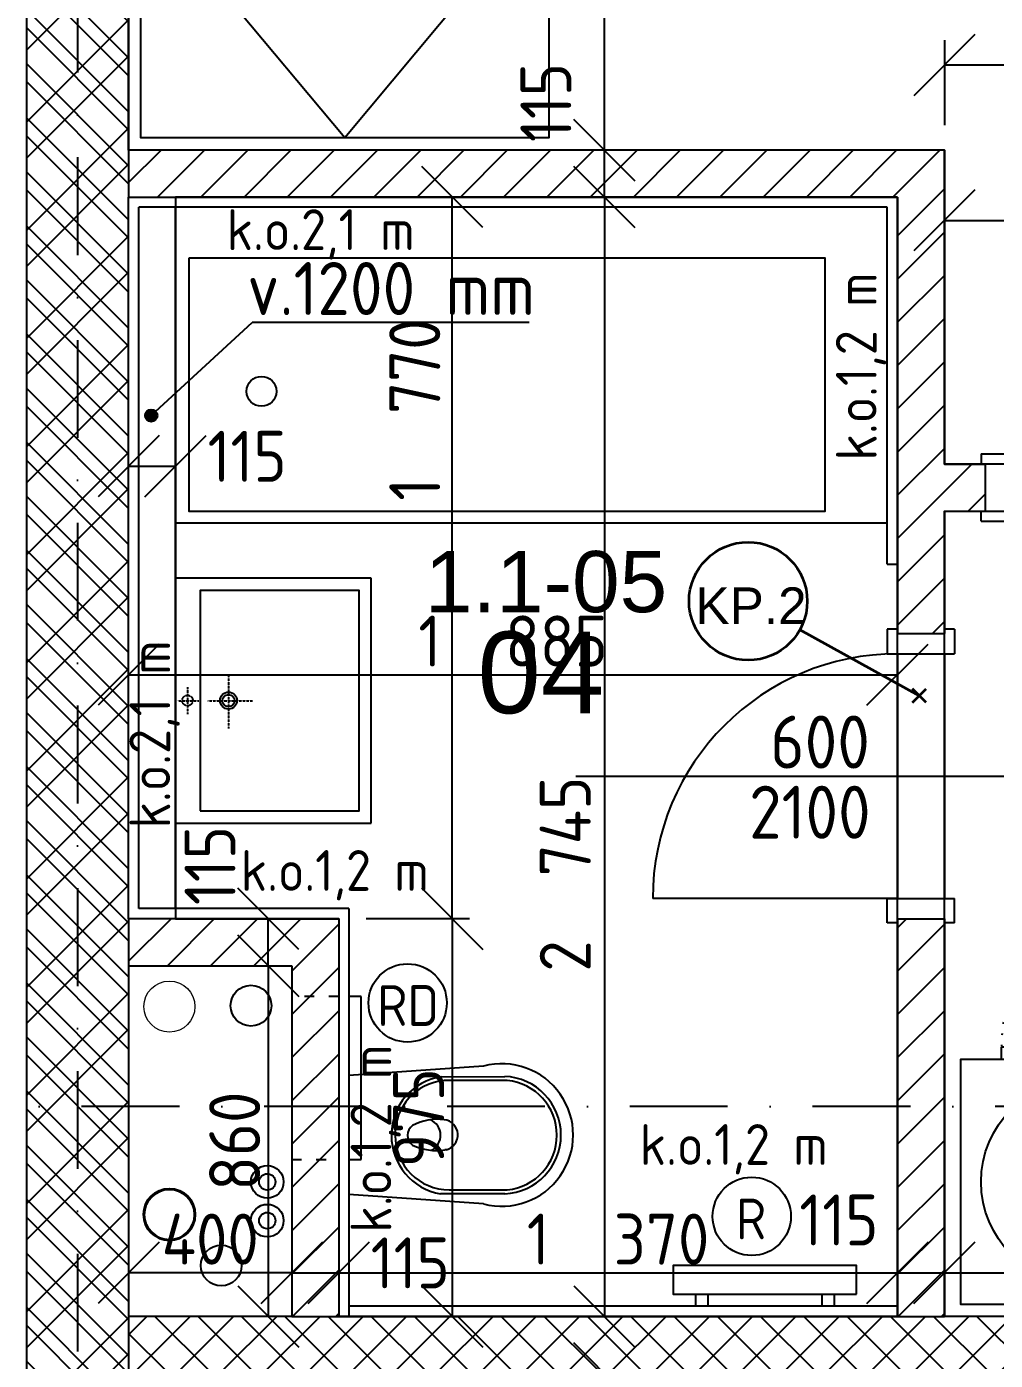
# Model space of a CAD drawing. Extents: x 4511820 to 5180432, y -1526536 to -944957.
# Drawn here: x 5007451 to 5009826, y -1338978 to -1335708 of the extents above; entities that cross this region are included whole.
import ezdxf

# ---------------------------------------------------------------- set-up
doc = ezdxf.new("R2010")
doc.units = 0
doc.header["$MEASUREMENT"] = 0
for name, pattern in [('ACAD_ISO03W100', [30, 12, -18]), ('ACAD_ISO07W100', [3.5, 0.5, -3]), ('BODKOCIARKOVANA_3', [5.6, 3, -1.3, 0, -1.3]), ('DASHED', [0.75, 0.5, -0.25])]:
    doc.linetypes.add(name, pattern=pattern)
doc.layers.get('0').update_dxf_attribs({"linetype": 'CONTINUOUS'})
doc.layers.get('Defpoints').update_dxf_attribs({"color": 61, "linetype": 'CONTINUOUS'})
for name, color, linetype in [('DVERE', 45, 'CONTINUOUS'), ('KÓTY', 4, 'CONTINUOUS'), ('MÚRY', 1, 'CONTINUOUS'), ('osi', 253, 'CONTINUOUS'), ('Plochy', 41, 'CONTINUOUS'), ('POPIS', 7, 'CONTINUOUS'), ('TENKÁ', 7, 'CONTINUOUS'), ('tzb', 153, 'CONTINUOUS'), ('Z-Kúrenie', 101, 'CONTINUOUS'), ('ZARIADENIE', 47, 'CONTINUOUS'), ('ZARIADENIE1', 145, 'CONTINUOUS'), ('ZARIADOVACIE', 144, 'CONTINUOUS'), ('zz-vetr', 52, 'CONTINUOUS'), ('ŠRAFY', 82, 'CONTINUOUS')]:
    doc.layers.add(name, color=color, linetype=linetype)
for name, color, linetype, lineweight in [('preklady', 74, 'CONTINUOUS', 35), ('zz-kanal-daždová', 136, 'CONTINUOUS', 40), ('zz-kanal-splaskova', 37, 'CONTINUOUS', 18)]:
    doc.layers.add(name, color=color, linetype=linetype, lineweight=lineweight)
doc.styles.add('ARIAL', font='arial.ttf')
doc.styles.add('STYLE1', font='isocp.shx')
doc.dimstyles.new('STANDARD-50', dxfattribs={"dimtxt": 125, "dimasz": 150, "dimexe": 10, "dimexo": 200, "dimgap": 20, "dimtad": 1, "dimdsep": 46, "dimlunit": 6, "dimtxsty": 'STYLE1', "dimblk1": 'OBLIQUE', "dimblk2": 'OBLIQUE', "dimsah": 1, "dimcen": 2.5, "dimse1": 1, "dimse2": 1, "dimadec": 0, "dimazin": 0, "dimtfac": 1, "dimtmove": 1, "dimatfit": 3, "dimldrblk": 'OBLIQUE', "dimfxl": 1, "dimtolj": 1, "dimtzin": 0, "dimarcsym": 0})
pattern_1 = [(45, (515270.5, 128041), (-53.0330086, 53.0330086), [])]

# ---------------------------------------------------------------- blocks, each defined once
blk = doc.blocks.new('_OBLIQUE')
at = {"color": 0, "linetype": 'ByBlock'}
blk.add_line((-0.5, -0.5), (0.5, 0.5), dxfattribs=at)
blk = doc.blocks.new('*D22126')
at = {"layer": 'Defpoints', "color": 0}
for p in [(4980571, -1338425.2), (5007401, -1346445.2), (4980571, -1348214.9)]:
    blk.add_point(p, dxfattribs=at)
at = {"layer": 'KÓTY', "color": 0, "lineweight": -2}
blk.add_line((5007401, -1348214.9), (4980571, -1348214.9), dxfattribs=at)
at = {"layer": 'KÓTY', "color": 0, "linetype": 'ByBlock', "lineweight": -2, "xscale": 150, "yscale": 150, "zscale": 150, "rotation": 180}
blk.add_blockref('_OBLIQUE', (4980571, -1348214.9), dxfattribs=at)
at = {"layer": 'KÓTY', "color": 0, "linetype": 'ByBlock', "lineweight": -2, "xscale": 150, "yscale": 150, "zscale": 150}
blk.add_blockref('_OBLIQUE', (5007401, -1348214.9), dxfattribs=at)
at = {"layer": 'KÓTY', "color": 0, "insert": (4993986, -1348132.3), "char_height": 125, "attachment_point": 5, "style": 'STYLE1'}
blk.add_mtext('\\A1;26ﾠ830', dxfattribs=at)
blk = doc.blocks.new('pračka')
at = {"layer": 'ZARIADENIE1', "color": 8, "linetype": 'ACAD_ISO07W100', "ltscale": 8}
blk.add_line((4536136.9, -1117296.3), (4536419.7, -1117579.2), dxfattribs=at)
at = {"layer": 'ZARIADENIE1', "color": 8}
for p, q in [((4536419.7, -1117579.2), (4536019.7, -1117579.2)), ((4536019.7, -1117609.2), (4536019.7, -1117579.2)), ((4536419.7, -1117609.2), (4536419.7, -1117579.2))]:
    blk.add_line(p, q, dxfattribs=at)
blk.add_lwpolyline([(4536519.7, -1118209.2), (4536519.7, -1117609.2), (4535919.7, -1117609.2), (4535919.7, -1118209.2)], close=True, dxfattribs=at)
blk.add_circle((4536219.7, -1117909.2), 250, dxfattribs=at)
at = {"layer": 'ZARIADENIE1', "color": 8, "linetype": 'ACAD_ISO07W100', "ltscale": 8}
blk.add_arc((4536419.7, -1117579.2), 400, 135, 180, dxfattribs=at)
blk = doc.blocks.new('SKRINA')
at = {"layer": 'ZARIADENIE'}
for p, q in [((4449069, -1324645.2), (4448469, -1324145.2)), ((4448469, -1325145.2), (4449069, -1324645.2))]:
    blk.add_line(p, q, dxfattribs=at)
blk.add_lwpolyline([(4448469, -1324145.2), (4448469, -1325145.2), (4449069, -1325145.2), (4449069, -1324145.2)], close=True, dxfattribs=at)
blk = doc.blocks.new('*D22942')
at = {"layer": 'Defpoints', "color": 0}
for p in [(5007701, -1338763), (5007701, -1338870.2), (5008101, -1338870.2)]:
    blk.add_point(p, dxfattribs=at)
at = {"layer": 'KÓTY', "color": 0, "lineweight": -2}
blk.add_line((5008101, -1338763), (5007701, -1338763), dxfattribs=at)
at = {"layer": 'KÓTY', "color": 0, "linetype": 'ByBlock', "lineweight": -2, "xscale": 150, "yscale": 150, "zscale": 150, "rotation": 180}
blk.add_blockref('_OBLIQUE', (5007701, -1338763), dxfattribs=at)
at = {"layer": 'KÓTY', "color": 0, "linetype": 'ByBlock', "lineweight": -2, "xscale": 150, "yscale": 150, "zscale": 150}
blk.add_blockref('_OBLIQUE', (5008101, -1338763), dxfattribs=at)
at = {"layer": 'KÓTY', "color": 0, "insert": (5007901, -1338680.5), "char_height": 125, "attachment_point": 5, "style": 'STYLE1'}
blk.add_mtext('\\A1;400', dxfattribs=at)
blk = doc.blocks.new('*D22944')
at = {"layer": 'Defpoints', "color": 0}
for p in [(5008101, -1338010.2), (5008043.5, -1338870.2), (5008101, -1338870.2)]:
    blk.add_point(p, dxfattribs=at)
at = {"layer": 'KÓTY', "color": 0, "lineweight": -2}
blk.add_line((5008043.5, -1338010.2), (5008043.5, -1338870.2), dxfattribs=at)
at = {"layer": 'KÓTY', "color": 0, "linetype": 'ByBlock', "lineweight": -2, "xscale": 150, "yscale": 150, "zscale": 150}
for p, rotation in [((5008043.5, -1338010.2), 90), ((5008043.5, -1338870.2), 270)]:
    blk.add_blockref('_OBLIQUE', p, dxfattribs=dict(at, rotation=rotation))
at = {"layer": 'KÓTY', "color": 0, "insert": (5007961, -1338440.2), "char_height": 125, "attachment_point": 5, "rotation": 90, "style": 'STYLE1'}
blk.add_mtext('\\A1;860', dxfattribs=at)
blk = doc.blocks.new('*D22966')
at = {"layer": 'Defpoints', "color": 0}
for p in [(5008788, -1337895.2), (5008494.5, -1338870.2), (5008788, -1338870.2)]:
    blk.add_point(p, dxfattribs=at)
at = {"layer": 'KÓTY', "color": 0, "lineweight": -2}
blk.add_line((5008494.5, -1337895.2), (5008494.5, -1338870.2), dxfattribs=at)
at = {"layer": 'KÓTY', "color": 0, "linetype": 'ByBlock', "lineweight": -2, "xscale": 150, "yscale": 150, "zscale": 150}
for p, rotation in [((5008494.5, -1337895.2), 90), ((5008494.5, -1338870.2), 270)]:
    blk.add_blockref('_OBLIQUE', p, dxfattribs=dict(at, rotation=rotation))
at = {"layer": 'KÓTY', "color": 0, "insert": (5008412, -1338382.7), "char_height": 125, "attachment_point": 5, "rotation": 90, "style": 'STYLE1'}
blk.add_mtext('\\A1;975', dxfattribs=at)
blk = doc.blocks.new('*D22967')
at = {"layer": 'Defpoints', "color": 0}
for p in [(5008494.5, -1336125.2), (5008788, -1336125.2), (5008788, -1337895.2)]:
    blk.add_point(p, dxfattribs=at)
at = {"layer": 'KÓTY', "color": 0, "lineweight": -2}
blk.add_line((5008494.5, -1337895.2), (5008494.5, -1336125.2), dxfattribs=at)
at = {"layer": 'KÓTY', "color": 0, "linetype": 'ByBlock', "lineweight": -2, "xscale": 150, "yscale": 150, "zscale": 150}
for p, rotation in [((5008494.5, -1336125.2), 90), ((5008494.5, -1337895.2), 270)]:
    blk.add_blockref('_OBLIQUE', p, dxfattribs=dict(at, rotation=rotation))
at = {"layer": 'KÓTY', "color": 0, "insert": (5008402.5, -1336646.5), "char_height": 125, "attachment_point": 5, "rotation": 90, "style": 'STYLE1'}
blk.add_mtext('\\A1;1ﾠ770', dxfattribs=at)
blk = doc.blocks.new('*D22968')
at = {"layer": 'Defpoints', "color": 0}
for p in [(5008022.5, -1336125.2), (5008022.5, -1338870.2), (5008867.5, -1338870.2)]:
    blk.add_point(p, dxfattribs=at)
at = {"layer": 'KÓTY', "color": 0, "lineweight": -2}
blk.add_line((5008867.5, -1336125.2), (5008867.5, -1338870.2), dxfattribs=at)
at = {"layer": 'KÓTY', "color": 0, "linetype": 'ByBlock', "lineweight": -2, "xscale": 150, "yscale": 150, "zscale": 150}
for p, rotation in [((5008867.5, -1336125.2), 90), ((5008867.5, -1338870.2), 270)]:
    blk.add_blockref('_OBLIQUE', p, dxfattribs=dict(at, rotation=rotation))
at = {"layer": 'KÓTY', "color": 0, "insert": (5008771.5, -1337785.5), "char_height": 125, "attachment_point": 5, "rotation": 90, "style": 'STYLE1'}
blk.add_mtext('\\A1;2ﾠ745', dxfattribs=at)
blk = doc.blocks.new('*D22969')
at = {"layer": 'Defpoints', "color": 0}
for p in [(5008867.5, -1336010.2), (5009907.5, -1336010.2), (5009907.5, -1336125.2)]:
    blk.add_point(p, dxfattribs=at)
at = {"layer": 'KÓTY', "color": 0, "lineweight": -2}
blk.add_line((5008867.5, -1336125.2), (5008867.5, -1336010.2), dxfattribs=at)
at = {"layer": 'KÓTY', "color": 0, "linetype": 'ByBlock', "lineweight": -2, "xscale": 150, "yscale": 150, "zscale": 150}
for p, rotation in [((5008867.5, -1336010.2), 90), ((5008867.5, -1336125.2), 270)]:
    blk.add_blockref('_OBLIQUE', p, dxfattribs=dict(at, rotation=rotation))
at = {"layer": 'KÓTY', "color": 0, "insert": (5008724, -1335893.5), "char_height": 125, "attachment_point": 5, "rotation": 90, "style": 'STYLE1'}
blk.add_mtext('\\A1;115', dxfattribs=at)
blk = doc.blocks.new('*D22970')
at = {"layer": 'Defpoints', "color": 0}
for p in [(5008867.5, -1331895.2), (5009907.5, -1331895.2), (5009907.5, -1336010.2)]:
    blk.add_point(p, dxfattribs=at)
at = {"layer": 'KÓTY', "color": 0, "lineweight": -2}
blk.add_line((5008867.5, -1336010.2), (5008867.5, -1331895.2), dxfattribs=at)
at = {"layer": 'KÓTY', "color": 0, "linetype": 'ByBlock', "lineweight": -2, "xscale": 150, "yscale": 150, "zscale": 150}
for p, rotation in [((5008867.5, -1331895.2), 90), ((5008867.5, -1336010.2), 270)]:
    blk.add_blockref('_OBLIQUE', p, dxfattribs=dict(at, rotation=rotation))
at = {"layer": 'KÓTY', "color": 0, "insert": (5008785, -1333952.7), "char_height": 125, "attachment_point": 5, "rotation": 90, "style": 'STYLE1'}
blk.add_mtext('\\A1;4ﾠ115', dxfattribs=at)
blk = doc.blocks.new('*D22971')
at = {"layer": 'Defpoints', "color": 0}
for p in [(5009907.5, -1339010.2), (5008867.5, -1344815.2), (5009907.5, -1344815.2)]:
    blk.add_point(p, dxfattribs=at)
at = {"layer": 'KÓTY', "color": 0, "lineweight": -2}
blk.add_line((5008867.5, -1339010.2), (5008867.5, -1344815.2), dxfattribs=at)
at = {"layer": 'KÓTY', "color": 0, "linetype": 'ByBlock', "lineweight": -2, "xscale": 150, "yscale": 150, "zscale": 150}
for p, rotation in [((5008867.5, -1339010.2), 90), ((5008867.5, -1344815.2), 270)]:
    blk.add_blockref('_OBLIQUE', p, dxfattribs=dict(at, rotation=rotation))
at = {"layer": 'KÓTY', "color": 0, "insert": (5008785, -1341912.7), "char_height": 125, "attachment_point": 5, "rotation": 90, "style": 'STYLE1'}
blk.add_mtext('\\A1;5ﾠ805', dxfattribs=at)
blk = doc.blocks.new('*D22972')
at = {"layer": 'Defpoints', "color": 0}
for p in [(5007724, -1337895.2), (5008043.5, -1337895.2), (5007724, -1338010.2)]:
    blk.add_point(p, dxfattribs=at)
at = {"layer": 'KÓTY', "color": 0, "lineweight": -2}
blk.add_line((5008043.5, -1338010.2), (5008043.5, -1337895.2), dxfattribs=at)
at = {"layer": 'KÓTY', "color": 0, "linetype": 'ByBlock', "lineweight": -2, "xscale": 150, "yscale": 150, "zscale": 150}
for p, rotation in [((5008043.5, -1337895.2), 90), ((5008043.5, -1338010.2), 270)]:
    blk.add_blockref('_OBLIQUE', p, dxfattribs=dict(at, rotation=rotation))
at = {"layer": 'KÓTY', "color": 0, "insert": (5007900.5, -1337764.5), "char_height": 125, "attachment_point": 5, "rotation": 90, "style": 'STYLE1'}
blk.add_mtext('\\A1;115', dxfattribs=at)
blk = doc.blocks.new('*D22973')
at = {"layer": 'Defpoints', "color": 0}
for p in [(5007701, -1336785.2), (5007816, -1336785.2), (5007816, -1336785.2)]:
    blk.add_point(p, dxfattribs=at)
at = {"layer": 'KÓTY', "color": 0, "lineweight": -2}
blk.add_line((5007701, -1336785.2), (5007816, -1336785.2), dxfattribs=at)
at = {"layer": 'KÓTY', "color": 0, "linetype": 'ByBlock', "lineweight": -2, "xscale": 150, "yscale": 150, "zscale": 150, "rotation": 180}
blk.add_blockref('_OBLIQUE', (5007701, -1336785.2), dxfattribs=at)
at = {"layer": 'KÓTY', "color": 0, "linetype": 'ByBlock', "lineweight": -2, "xscale": 150, "yscale": 150, "zscale": 150}
blk.add_blockref('_OBLIQUE', (5007816, -1336785.2), dxfattribs=at)
at = {"layer": 'KÓTY', "color": 0, "insert": (5007991.5, -1336761), "char_height": 125, "attachment_point": 5, "style": 'STYLE1'}
blk.add_mtext('\\A1;115', dxfattribs=at)
blk = doc.blocks.new('*D22974')
at = {"layer": 'Defpoints', "color": 0}
for p in [(5008101, -1338763), (5008216, -1338763), (5008216, -1338763)]:
    blk.add_point(p, dxfattribs=at)
at = {"layer": 'KÓTY', "color": 0, "lineweight": -2}
blk.add_line((5008101, -1338763), (5008216, -1338763), dxfattribs=at)
at = {"layer": 'KÓTY', "color": 0, "linetype": 'ByBlock', "lineweight": -2, "xscale": 150, "yscale": 150, "zscale": 150, "rotation": 180}
blk.add_blockref('_OBLIQUE', (5008101, -1338763), dxfattribs=at)
at = {"layer": 'KÓTY', "color": 0, "linetype": 'ByBlock', "lineweight": -2, "xscale": 150, "yscale": 150, "zscale": 150}
blk.add_blockref('_OBLIQUE', (5008216, -1338763), dxfattribs=at)
at = {"layer": 'KÓTY', "color": 0, "insert": (5008391.5, -1338738.8), "char_height": 125, "attachment_point": 5, "style": 'STYLE1'}
blk.add_mtext('\\A1;115', dxfattribs=at)
blk = doc.blocks.new('*D22975')
at = {"layer": 'Defpoints', "color": 0}
for p in [(5009586, -1338763), (5008216, -1338870.2), (5009586, -1338870.2)]:
    blk.add_point(p, dxfattribs=at)
at = {"layer": 'KÓTY', "color": 0, "lineweight": -2}
blk.add_line((5008216, -1338763), (5009586, -1338763), dxfattribs=at)
at = {"layer": 'KÓTY', "color": 0, "linetype": 'ByBlock', "lineweight": -2, "xscale": 150, "yscale": 150, "zscale": 150, "rotation": 180}
blk.add_blockref('_OBLIQUE', (5008216, -1338763), dxfattribs=at)
at = {"layer": 'KÓTY', "color": 0, "linetype": 'ByBlock', "lineweight": -2, "xscale": 150, "yscale": 150, "zscale": 150}
blk.add_blockref('_OBLIQUE', (5009586, -1338763), dxfattribs=at)
at = {"layer": 'KÓTY', "color": 0, "insert": (5008901, -1338680.5), "char_height": 125, "attachment_point": 5, "style": 'STYLE1'}
blk.add_mtext('\\A1;1ﾠ370', dxfattribs=at)
blk = doc.blocks.new('*D22976')
at = {"layer": 'Defpoints', "color": 0}
for p in [(5009701, -1338763), (5009586, -1338870.2), (5009701, -1338870.2)]:
    blk.add_point(p, dxfattribs=at)
at = {"layer": 'KÓTY', "color": 0, "lineweight": -2}
blk.add_line((5009586, -1338763), (5009701, -1338763), dxfattribs=at)
at = {"layer": 'KÓTY', "color": 0, "linetype": 'ByBlock', "lineweight": -2, "xscale": 150, "yscale": 150, "zscale": 150, "rotation": 180}
blk.add_blockref('_OBLIQUE', (5009586, -1338763), dxfattribs=at)
at = {"layer": 'KÓTY', "color": 0, "linetype": 'ByBlock', "lineweight": -2, "xscale": 150, "yscale": 150, "zscale": 150}
blk.add_blockref('_OBLIQUE', (5009701, -1338763), dxfattribs=at)
at = {"layer": 'KÓTY', "color": 0, "insert": (5009442.5, -1338633.5), "char_height": 125, "attachment_point": 5, "style": 'STYLE1'}
blk.add_mtext('\\A1;115', dxfattribs=at)
blk = doc.blocks.new('*D22977')
at = {"layer": 'Defpoints', "color": 0}
for p in [(5011586, -1338763), (5009701, -1338870.2), (5011586, -1338870.2)]:
    blk.add_point(p, dxfattribs=at)
at = {"layer": 'KÓTY', "color": 0, "lineweight": -2}
blk.add_line((5009701, -1338763), (5011586, -1338763), dxfattribs=at)
at = {"layer": 'KÓTY', "color": 0, "linetype": 'ByBlock', "lineweight": -2, "xscale": 150, "yscale": 150, "zscale": 150, "rotation": 180}
blk.add_blockref('_OBLIQUE', (5009701, -1338763), dxfattribs=at)
at = {"layer": 'KÓTY', "color": 0, "linetype": 'ByBlock', "lineweight": -2, "xscale": 150, "yscale": 150, "zscale": 150}
blk.add_blockref('_OBLIQUE', (5011586, -1338763), dxfattribs=at)
at = {"layer": 'KÓTY', "color": 0, "insert": (5010643.5, -1338680.5), "char_height": 125, "attachment_point": 5, "style": 'STYLE1'}
blk.add_mtext('\\A1;1ﾠ885', dxfattribs=at)
blk = doc.blocks.new('*D22988')
at = {"layer": 'Defpoints', "color": 0}
for p in [(5010251, -1335674), (5009701, -1335802), (5009701, -1336010.2)]:
    blk.add_point(p, dxfattribs=at)
at = {"layer": 'KÓTY', "color": 0, "lineweight": -2}
blk.add_line((5010251, -1335802), (5009701, -1335802), dxfattribs=at)
at = {"layer": 'KÓTY', "color": 0, "linetype": 'ByBlock', "lineweight": -2, "xscale": 150, "yscale": 150, "zscale": 150, "rotation": 180}
blk.add_blockref('_OBLIQUE', (5009701, -1335802), dxfattribs=at)
at = {"layer": 'KÓTY', "color": 0, "linetype": 'ByBlock', "lineweight": -2, "xscale": 150, "yscale": 150, "zscale": 150}
blk.add_blockref('_OBLIQUE', (5010251, -1335802), dxfattribs=at)
at = {"layer": 'KÓTY', "color": 0, "insert": (5009976, -1335719.5), "char_height": 125, "attachment_point": 5, "style": 'STYLE1'}
blk.add_mtext('\\A1;550', dxfattribs=at)
blk = doc.blocks.new('*D22994')
at = {"layer": 'Defpoints', "color": 0}
for p in [(5009701, -1336010.2), (5011586, -1336010.2), (5011586, -1336182.5)]:
    blk.add_point(p, dxfattribs=at)
at = {"layer": 'KÓTY', "color": 0, "lineweight": -2}
blk.add_line((5009701, -1336182.5), (5011586, -1336182.5), dxfattribs=at)
at = {"layer": 'KÓTY', "color": 0, "linetype": 'ByBlock', "lineweight": -2, "xscale": 150, "yscale": 150, "zscale": 150, "rotation": 180}
blk.add_blockref('_OBLIQUE', (5009701, -1336182.5), dxfattribs=at)
at = {"layer": 'KÓTY', "color": 0, "linetype": 'ByBlock', "lineweight": -2, "xscale": 150, "yscale": 150, "zscale": 150}
blk.add_blockref('_OBLIQUE', (5011586, -1336182.5), dxfattribs=at)
at = {"layer": 'KÓTY', "color": 0, "insert": (5010643.5, -1336100), "char_height": 125, "attachment_point": 5, "style": 'STYLE1'}
blk.add_mtext('\\A1;1ﾠ885', dxfattribs=at)
blk = doc.blocks.new('*D55182')
at = {"layer": 'Defpoints', "color": 0}
for p in [(5007701, -1336125.2), (5009586, -1336125.2), (5009586, -1337296.6)]:
    blk.add_point(p, dxfattribs=at)
at = {"layer": 'KÓTY', "color": 0, "lineweight": -2}
blk.add_line((5007701, -1337296.6), (5009586, -1337296.6), dxfattribs=at)
at = {"layer": 'KÓTY', "color": 0, "linetype": 'ByBlock', "lineweight": -2, "xscale": 150, "yscale": 150, "zscale": 150, "rotation": 180}
blk.add_blockref('_OBLIQUE', (5007701, -1337296.6), dxfattribs=at)
at = {"layer": 'KÓTY', "color": 0, "linetype": 'ByBlock', "lineweight": -2, "xscale": 150, "yscale": 150, "zscale": 150}
blk.add_blockref('_OBLIQUE', (5009586, -1337296.6), dxfattribs=at)
at = {"layer": 'KÓTY', "color": 0, "insert": (5008643.5, -1337214.1), "char_height": 125, "attachment_point": 5, "style": 'STYLE1'}
blk.add_mtext('\\A1;1ﾠ885', dxfattribs=at)

msp = doc.modelspace()

# ---------------------------------------------------------------- hatches: boundary and pattern name
at = {"layer": 'KÓTY'}
h = msp.add_hatch(color=256, dxfattribs=at)
h.dxf.hatch_style = 1
h.paths.add_polyline_path([(5007756.5, -1336676.172, -0.65381715), (5007745.478, -1336650.998, -1.52947961)])
at = {"layer": 'ŠRAFY'}
h = msp.add_hatch(dxfattribs=at)
h.set_pattern_fill('ANSI32', color=256, scale=250, angle=90)
h.paths.add_polyline_path([(5007451, -1344815.191), (5007701, -1344815.191), (5007701, -1339010.191), (5007701, -1338870.191), (5007701, -1338010.191), (5007701, -1337895.191), (5007701, -1336125.191), (5007701, -1336010.191), (5007701, -1331895.191), (5007451, -1331895.191)])
h = msp.add_hatch(dxfattribs=at)
h.set_pattern_fill('ANSI32', color=256, scale=500)
h.set_pattern_definition([(45, (584112, -84217.88), (-132.5825215, 132.5825215), []), (45, (584200.39, -84217.88), (-132.5825215, 132.5825215), [])])
h.paths.add_polyline_path([(5007451, -1344815.191), (5007701, -1344815.191), (5007701, -1339010.191), (5007701, -1338870.191), (5007701, -1338010.191), (5007701, -1337895.191), (5007701, -1336125.191), (5007701, -1336010.191), (5007701, -1331895.191), (5007451, -1331895.191)])
at = {"layer": 'ŠRAFY', "ltscale": 0.25}
h = msp.add_hatch(dxfattribs=at)
h.set_pattern_fill('ANSI31', color=256, scale=600, style=0)
h.set_pattern_definition(pattern_1)
h.paths.add_polyline_path([(5009701, -1336780.191), (5009701, -1336010.191), (5007701, -1336010.191), (5007701, -1336125.191), (5009586, -1336125.191), (5009586, -1337025.191), (5009586, -1337185.191), (5009586, -1337195.191), (5009701, -1337195.191), (5009701, -1337185.191), (5009701, -1336895.191), (5009791, -1336895.191), (5009801, -1336895.191), (5009801, -1336780.191), (5009791, -1336780.191)])
h = msp.add_hatch(dxfattribs=at)
h.set_pattern_fill('ANSI31', color=256, scale=600, style=0)
h.set_pattern_definition(pattern_1)
h.paths.add_polyline_path([(5007701, -1338010.191), (5008101, -1338010.191), (5008101, -1338870.191), (5008216, -1338870.191), (5008216, -1337895.191), (5007701, -1337895.191)])
h = msp.add_hatch(dxfattribs=at)
h.set_pattern_fill('ANSI31', color=256, scale=600, style=0)
h.set_pattern_definition(pattern_1)
h.paths.add_polyline_path([(5009586, -1338870.191), (5009701, -1338870.191), (5009701, -1337905.191), (5009701, -1337895.191), (5009586, -1337895.191), (5009586, -1337905.191), (5009586, -1338845.191)])
h = msp.add_hatch(dxfattribs=at)
h.set_pattern_fill('ANSI37', color=256, scale=600, style=0)
h.set_pattern_definition([(45, (-3027222.4, 280820.68), (-53.0330086, 53.0330086), []), (135, (-3027222.4, 280820.68), (-53.0330086, -53.0330086), [])])
h.paths.add_polyline_path([(5009551, -1339010.191), (5009771, -1339010.191), (5010386, -1339010.191), (5010986, -1339010.191), (5011586, -1339010.191), (5011701, -1339010.191), (5011701, -1338870.191), (5011586, -1338870.191), (5009701, -1338870.191), (5009586, -1338870.191), (5008241, -1338870.191), (5008216, -1338870.191), (5008101, -1338870.191), (5007701, -1338870.191), (5007701, -1339010.191), (5008951, -1339010.191), (5009201, -1339010.191), (5009301, -1339010.191)])

# ---------------------------------------------------------------- linework, layer by layer
at = {"layer": 'DVERE', "ltscale": 0.25}
for p, q in [((5009791, -1336755.191), (5009851, -1336755.191)), ((5009791, -1336755.191), (5009791, -1336780.191)), ((5009791, -1336920.191), (5009791, -1336895.191)), ((5009791, -1336920.191), (5009851, -1336920.191)), ((5009561, -1337185.191), (5009561, -1337245.191)), ((5009586, -1337185.191), (5009561, -1337185.191)), ((5009726, -1337185.191), (5009701, -1337185.191)), ((5009726, -1337185.191), (5009726, -1337245.191)), ((5009561, -1337245.191), (5009726, -1337245.191)), ((5009586, -1337245.191), (5009586, -1337845.191)), ((5009701, -1337245.191), (5009701, -1337845.191)), ((5008797.844, -1337545.191), (5009902.5, -1337545.191)), ((5009586, -1337845.191), (5008986, -1337845.191)), ((5009561, -1337845.191), (5009726, -1337845.191)), ((5009561, -1337905.191), (5009561, -1337845.191)), ((5009726, -1337905.191), (5009726, -1337845.191)), ((5009586, -1337905.191), (5009561, -1337905.191)), ((5009726, -1337905.191), (5009701, -1337905.191))]:
    msp.add_line(p, q, dxfattribs=at)
msp.add_arc((5009586, -1337845.191), 600, 90, 180, dxfattribs=at)
at = {"layer": 'KÓTY'}
for p, q in [((5009701, -1335741), (5009701, -1335949.191)), ((5007756.5, -1336661.172), (5008003.5, -1336433.172)), ((5008683, -1336433.172), (5008003.5, -1336433.172)), ((5008537, -1337895.191), (5008283.5, -1337895.191))]:
    msp.add_line(p, q, dxfattribs=at)
msp.add_circle((5007756.5, -1336661.172), 15, dxfattribs=at)
at = {"layer": 'MÚRY'}
for p, q in [((5007701, -1331895.191), (5007701, -1336010.191)), ((5007701, -1337895.191), (5007701, -1336125.191)), ((5007701, -1336125.191), (5009586, -1336125.191)), ((5007701, -1338010.191), (5008101, -1338010.191))]:
    msp.add_line(p, q, dxfattribs=at)
at = {"layer": 'MÚRY', "ltscale": 0.25}
for p, q in [((5009701, -1336010.191), (5007701, -1336010.191)), ((5009701, -1336010.191), (5009701, -1336780.191)), ((5009586, -1336125.191), (5009586, -1337195.191)), ((5009701, -1336780.191), (5009801, -1336780.191)), ((5009801, -1336780.191), (5009801, -1336895.191)), ((5009701, -1336895.191), (5009701, -1337195.191)), ((5009701, -1336895.191), (5009801, -1336895.191)), ((5009586, -1337195.191), (5009701, -1337195.191)), ((5008216, -1337895.191), (5007701, -1337895.191)), ((5008216, -1337895.191), (5008216, -1338870.191)), ((5009586, -1337895.191), (5009586, -1338870.191)), ((5009586, -1337895.191), (5009701, -1337895.191)), ((5009701, -1337895.191), (5009701, -1338870.191)), ((5007701, -1338010.191), (5007701, -1338870.191)), ((5007701, -1338010.191), (5007701, -1338870.191)), ((5008101, -1338010.191), (5008101, -1338870.191)), ((5008101, -1338870.191), (5007701, -1338870.191)), ((5009586, -1338870.191), (5008216, -1338870.191)), ((5011586, -1338870.191), (5009701, -1338870.191))]:
    msp.add_line(p, q, dxfattribs=at)
at = {"layer": 'osi', "linetype": 'BODKOCIARKOVANA_3', "ltscale": 80}
for p, q in [((5007576, -1310038), (5007576, -1347555.191)), ((5041881, -1338355.191), (4978211, -1338355.191))]:
    msp.add_line(p, q, dxfattribs=at)
at = {"layer": 'Plochy'}
for points in [[(5007701, -1336010.191), (5007701, -1331895.191), (5010756, -1331895.191), (5010756, -1335645.191), (5011586, -1335645.191), (5011586, -1336780.191), (5009701, -1336780.191), (5009701, -1336010.191)], [(5009701, -1338870.191), (5009701, -1336895.191), (5011701, -1336895.191), (5011701, -1335645.191), (5014041, -1335645.191), (5014041, -1339630.191), (5011701, -1339630.191), (5011701, -1338130.191), (5011586, -1338130.191), (5011586, -1338870.191)], [(5009586, -1336125.191), (5007816, -1336125.191), (5007816, -1337895.191), (5008216, -1337895.191), (5008216, -1338870.191), (5009586, -1338870.191)]]:
    msp.add_lwpolyline(points, close=True, dxfattribs=at)
at = {"layer": 'preklady'}
for p, q in [((5009639.499, -1337347.999), (5009346.913, -1337186.321)), ((5009622.882, -1337364.616), (5009656.116, -1337331.382)), ((5009656.117, -1337364.617), (5009622.883, -1337331.383))]:
    msp.add_line(p, q, dxfattribs=at)
at = {"layer": 'preklady', "ltscale": 0.25}
msp.add_circle((5009220, -1337116.191), 145, dxfattribs=at)
at = {"layer": 'TENKÁ'}
for p, q in [((5007451, -1346755.191), (5007451, -1331355.191)), ((5007701, -1336010.191), (5007701, -1336125.191)), ((5009561, -1337025.191), (5009586, -1337025.191)), ((5007701, -1337895.191), (5007701, -1338010.191)), ((5007701, -1338870.191), (5007701, -1339010.191)), ((5008101, -1338870.191), (5008216, -1338870.191)), ((5009586, -1338870.191), (5009701, -1338870.191))]:
    msp.add_line(p, q, dxfattribs=at)
at = {"layer": 'TENKÁ', "ltscale": 0.25}
for p, q in [((5009561, -1336150.191), (5007726, -1336150.191)), ((5007726, -1337870.191), (5007726, -1336150.191)), ((5007816, -1337870.191), (5007816, -1336150.191)), ((5009561, -1337025.191), (5009561, -1336150.191)), ((5009561, -1336925.191), (5007816, -1336925.191)), ((5008241, -1337870.191), (5007726, -1337870.191)), ((5008241, -1337870.191), (5008241, -1338870.191)), ((5009586, -1338845.191), (5008241, -1338845.191))]:
    msp.add_line(p, q, dxfattribs=at)
at = {"layer": 'tzb', "linetype": 'ACAD_ISO03W100', "ltscale": 2}
for p, q in [((5008216, -1338085.191), (5008101, -1338085.191)), ((5008101, -1338485.191), (5008216, -1338485.191))]:
    msp.add_line(p, q, dxfattribs=at)
at = {"layer": 'tzb'}
for p, q in [((5008271, -1338085.191), (5008241, -1338085.191)), ((5008271, -1338485.191), (5008271, -1338085.191)), ((5008241, -1338485.191), (5008271, -1338485.191))]:
    msp.add_line(p, q, dxfattribs=at)
msp.add_circle((5008385.037, -1338101.397), 96, dxfattribs=at)
at = {"layer": 'Z-Kúrenie', "linetype": 'Continuous'}
for p, q in [((5009091, -1338815.191), (5009091, -1338845.191)), ((5009121, -1338815.191), (5009121, -1338845.191)), ((5009401, -1338815.191), (5009401, -1338845.191)), ((5009431, -1338815.191), (5009431, -1338845.191))]:
    msp.add_line(p, q, dxfattribs=at)
msp.add_lwpolyline([(5009486, -1338815.191), (5009486, -1338745.191), (5009036, -1338745.191), (5009036, -1338815.191)], close=True, dxfattribs=at)
at = {"layer": 'Z-Kúrenie'}
for centre, radius in [((5008041, -1338540.191), 40), ((5008041, -1338540.191), 20), ((5008041, -1338635.191), 40), ((5008041, -1338635.191), 20)]:
    msp.add_circle(centre, radius, dxfattribs=at)
at = {"layer": 'Z-Kúrenie', "linetype": 'Continuous'}
msp.add_circle((5009228.754, -1338624.634), 96, dxfattribs=at)
at = {"layer": 'ZARIADOVACIE', "ltscale": 0.25}
for p, q in [((5008296, -1337060.191), (5007816, -1337060.191)), ((5008296, -1337660.191), (5008296, -1337060.191)), ((5007816, -1337660.191), (5008296, -1337660.191))]:
    msp.add_line(p, q, dxfattribs=at)
at = {"layer": 'ZARIADOVACIE', "linetype": 'DASHED'}
for p, q in [((5007945.771, -1337297.203), (5007945.771, -1337428.657)), ((5007845.348, -1337327.328), (5007845.348, -1337393.055)), ((5007820.701, -1337360.191), (5007872.735, -1337360.191)), ((5007895.107, -1337360.191), (5008004.652, -1337360.191))]:
    msp.add_line(p, q, dxfattribs=at)
at = {"layer": 'ZARIADOVACIE'}
for p, q in [((5008570.998, -1338256.378), (5008241, -1338279.454)), ((5008468.134, -1338282.647), (5008623.29, -1338281.521)), ((5008629.464, -1338291.544), (5008474.803, -1338291.544)), ((5008570.999, -1338594.005), (5008241, -1338570.929)), ((5008623.29, -1338569.409), (5008465.881, -1338569.409)), ((5008486.642, -1338559.554), (5008629.464, -1338559.554))]:
    msp.add_line(p, q, dxfattribs=at)
at = {"layer": 'ZARIADOVACIE', "linetype": 'Continuous'}
for p, q in [((5008345.88, -1338423.493), (5008345.316, -1338426.31)), ((5008353.968, -1338425.191), (5008354.79, -1338426.087)), ((5008479.998, -1338461.756), (5008476.288, -1338461.917))]:
    msp.add_line(p, q, dxfattribs=at)
at = {"layer": 'ZARIADOVACIE', "ltscale": 0.25}
for points in [[(5007848.472, -1336275.191), (5007848.472, -1336895.191), (5009408.472, -1336895.191), (5009408.472, -1336275.191)], [(5007876, -1337630.191), (5008266, -1337630.191), (5008266, -1337090.191), (5007876, -1337090.191)], [(5007876, -1337630.191), (5008266, -1337630.191), (5008266, -1337090.191), (5007876, -1337090.191)]]:
    msp.add_lwpolyline(points, close=True, dxfattribs=at)
msp.add_circle((5008026.695, -1336601.681), 36.624, dxfattribs=at)
at = {"layer": 'ZARIADOVACIE', "linetype": 'DASHED'}
msp.add_circle((5007845.348, -1337359.878), 12.931, dxfattribs=at)
at = {"layer": 'ZARIADOVACIE', "linetype": 'Continuous'}
for centre, radius in [((5007946.038, -1337359.918), 20.877), ((5007945.771, -1337360.191), 14.781)]:
    msp.add_circle(centre, radius, dxfattribs=at)
for centre, radius, start, end in [((5008616.232, -1338425.191), 174.768, 255.000166, 105.000097), ((5008486.58, -1338422.14), 140.707, 97.532963, 180.550993), ((5008616.916, -1338425.465), 144.085, 272.535471, 87.464529), ((5008487.265, -1338424.261), 133.3, 95.364578, 180.399907), ((5008616.356, -1338425.549), 134.645, 275.586614, 84.413386), ((5008414.708, -1338425.687), 29.701, 126.344037, 234.266205), ((5008458.917, -1338520.965), 134.275, 83.23165, 117.408649), ((5008424.597, -1338425.76), 41.261, 296.767028, 66.409044), ((5008470.312, -1338425.191), 37.825, 284.836199, 83.274318), ((5008490.144, -1338426.628), 144.828, 179.874094, 260.355814), ((5008486.663, -1338427.671), 131.883, 179.311779, 269.990871), ((5008456.908, -1338325.078), 138.205, 244.477977, 278.060779)]:
    msp.add_arc(centre, radius, start, end, dxfattribs=at)
at = {"layer": 'zz-kanal-daždová'}
msp.add_circle((5007801, -1338620.191), 62.5, dxfattribs=at)
at = {"layer": 'zz-kanal-splaskova'}
msp.add_circle((5007801, -1338110.191), 62.5, dxfattribs=at)
at = {"layer": 'zz-vetr'}
for centre, radius in [((5008001, -1338108.104), 49.92), ((5007928.051, -1338745.191), 50)]:
    msp.add_circle(centre, radius, dxfattribs=at)

# ---------------------------------------------------------------- block references
at = {"layer": 'TENKÁ'}
msp.add_blockref('pračka', (473821.253, -220631), dxfattribs=at)
at = {"layer": 'ZARIADENIE', "color": 2, "xscale": -1, "rotation": 89.99999999999993}
msp.add_blockref('SKRINA', (3683585.809, 3113088.809), dxfattribs=at)

# ---------------------------------------------------------------- texts
at = {"layer": 'POPIS', "lineweight": 40, "ltscale": 0.25, "style": 'ARIAL'}
for s, height, p in [('1.1-05', 150, (5008427.269, -1337143.27)), ('04', 200, (5008556.311, -1337390.962))]:
    msp.add_text(s, height=height, dxfattribs=at).set_placement(p)
at = {"layer": 'preklady', "linetype": 'Continuous', "lineweight": 20, "style": 'ARIAL'}
msp.add_text('KP.2', height=90, dxfattribs=at).set_placement((5009090.736, -1337172.448))
at = {"layer": 'TENKÁ', "linetype": 'Continuous', "style": 'STYLE1'}
for s, height, p in [('k.o.2,1 m', 100, (5007941.318, -1336255.217)), ('v.1200 mm', 130, (5007991.372, -1336414.589)), ('600', 130, (5009273.929, -1337526.608)), ('2100', 130, (5009222.155, -1337698.716)), ('k.o.1,2 m', 100, (5007975.922, -1337826.534)), ('k.o.1,2 m', 100, (5008954.17, -1338498.476))]:
    msp.add_text(s, height=height, dxfattribs=at).set_placement(p)
for s, p in [('k.o.1,2 m', (5009535.059, -1336771.165)), ('k.o.2,1 m', (5007802.996, -1337673.387)), ('k.o.1,2 m', (5008345.136, -1338664.447))]:
    msp.add_text(s, height=100, rotation=90, dxfattribs=at).set_placement(p)
at = {"layer": 'tzb', "style": 'STYLE1'}
msp.add_text('RD', height=100, dxfattribs=at).set_placement((5008310.409, -1338157.596))
at = {"layer": 'Z-Kúrenie', "linetype": 'Continuous', "style": 'STYLE1'}
msp.add_text('R', height=100, dxfattribs=at).set_placement((5009190.126, -1338680.833))

# ---------------------------------------------------------------- dimensions: what is measured, and where the dimension line sits
at = {"layer": 'KÓTY'}
for base, p1, p2, picture, middle in [((5008867.5, -1331895.191), (5009907.5, -1336010.191), (5009907.5, -1331895.191), '*D22970', (5008784.957, -1333952.691)), ((5008494.5, -1338870.191), (5008788, -1337895.191), (5008788, -1338870.191), '*D22966', (5008412, -1338382.691)), ((5008043.5, -1338870.191), (5008101, -1338010.191), (5008101, -1338870.191), '*D22944', (5007961, -1338440.191)), ((5008867.5, -1344815.191), (5009907.5, -1339010.191), (5009907.5, -1344815.191), '*D22971', (5008784.957, -1341912.691))]:
    dim = msp.add_linear_dim(base=base, p1=p1, p2=p2, angle=90, dimstyle='STANDARD-50', dxfattribs=at)
    dim.commit()
    dim.dimension.update_dxf_attribs({"geometry": picture, "text_midpoint": middle})
for base, p1, p2, picture, middle in [((5009701, -1335802), (5010251, -1335674.035), (5009701, -1336010.191), '*D22988', (5009976, -1335719.5)), ((5011586, -1336182.5), (5009701, -1336010.191), (5011586, -1336010.191), '*D22994', (5010643.5, -1336099.957)), ((4980571, -1348214.883), (5007401, -1346445.191), (4980571, -1338425.191), '*D22126', (4993986, -1348132.34)), ((5007701, -1338763), (5008101, -1338870.191), (5007701, -1338870.191), '*D22942', (5007901, -1338680.5)), ((5009586, -1338763), (5008216, -1338870.191), (5009586, -1338870.191), '*D22975', (5008901, -1338680.457)), ((5011586, -1338763), (5009701, -1338870.191), (5011586, -1338870.191), '*D22977', (5010643.5, -1338680.457))]:
    dim = msp.add_linear_dim(base=base, p1=p1, p2=p2, dimstyle='STANDARD-50', dxfattribs=at)
    dim.commit()
    dim.dimension.update_dxf_attribs({"geometry": picture, "text_midpoint": middle})
for base, p1, p2, picture, middle in [((5008867.5, -1336010.191), (5009907.5, -1336125.191), (5009907.5, -1336010.191), '*D22969', (5008806.5, -1335893.5)), ((5008867.5, -1338870.191), (5008022.5, -1336125.191), (5008022.5, -1338870.191), '*D22968', (5008854, -1337785.5)), ((5008494.5, -1336125.191), (5008788, -1337895.191), (5008788, -1336125.191), '*D22967', (5008485, -1336646.5)), ((5008043.5, -1337895.191), (5007724, -1338010.191), (5007724, -1337895.191), '*D22972', (5007983, -1337764.5))]:
    dim = msp.add_linear_dim(base=base, p1=p1, p2=p2, angle=90, dimstyle='STANDARD-50', dxfattribs=at)
    dim.commit()
    dim.dimension.update_dxf_attribs({"geometry": picture, "text_midpoint": middle, "dimtype": 160})
dim = msp.add_linear_dim(base=(5009586, -1337296.635), p1=(5007701, -1336125.191), p2=(5009586, -1336125.191), dimstyle='STANDARD-50', override={"dimtxsty": 'STYLE1', "dimldrblk": 'OBLIQUE'}, dxfattribs=at)
dim.commit()
dim.dimension.update_dxf_attribs({"geometry": '*D55182', "text_midpoint": (5008643.5, -1337214.092)})
for base, p1, p2, picture, middle in [((5007816, -1336785.191), (5007701, -1336785.191), (5007816, -1336785.191), '*D22973', (5007991.5, -1336843.5)), ((5009701, -1338763), (5009586, -1338870.191), (5009701, -1338870.191), '*D22976', (5009442.5, -1338716)), ((5008216, -1338763), (5008101, -1338763), (5008216, -1338763), '*D22974', (5008391.5, -1338821.309))]:
    dim = msp.add_linear_dim(base=base, p1=p1, p2=p2, dimstyle='STANDARD-50', dxfattribs=at)
    dim.commit()
    dim.dimension.update_dxf_attribs({"geometry": picture, "text_midpoint": middle, "dimtype": 160})

doc.saveas('drawing.dxf')
